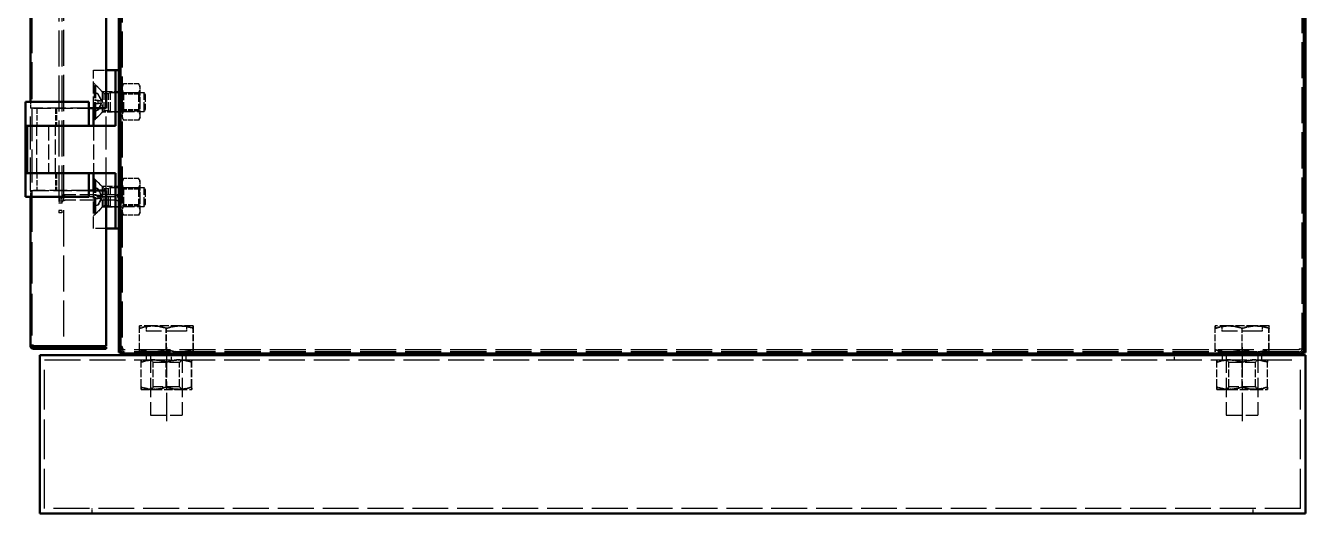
# Model space of a CAD drawing. Header units: millimetres. Extents: x 0 to 19094, y -1 to 2103.
# Drawn here: x 1365.1 to 1769.6, y 1214.2 to 1368.4 of the extents above; entities that cross this region are included whole.
import ezdxf

# ---------------------------------------------------------------- set-up
doc = ezdxf.new("R2010")
doc.units = ezdxf.units.MM
doc.header["$LTSCALE"] = 2.5
doc.linetypes.add('CHAIN', pattern=[0.7087, 0.4724, -0.0591, 0.1181, -0.0591])
doc.linetypes.add('DASHED', pattern=[0.2067, 0.1654, -0.0413])
for name, color, linetype, lineweight in [('Centerline (ANSI)', 7, 'Continuous', 25), ('Co ban', 7, 'Continuous', 50), ('Hatch (ANSI)', 7, 'Continuous', 18)]:
    doc.layers.add(name, color=color, linetype=linetype, lineweight=lineweight)
doc.layers.add('Manh', color=7, linetype='DASHED', lineweight=25, true_color=0x008000)

msp = doc.modelspace()

# ---------------------------------------------------------------- hatches: boundary and pattern name
at = {"layer": 'Hatch (ANSI)'}
h = msp.add_hatch(dxfattribs=at)
h.set_pattern_fill('ANSI31', color=256, scale=12.7, style=0)
h.set_pattern_definition([(45, (0, 0), (-1.122532, 1.122532), [])])
h.paths.add_polyline_path([(1395.142, 1283.455), (1394.642, 1283.455), (1394.642, 1265.096), (1395.142, 1265.096)])
h.paths.add_polyline_path([(1394.642, 1875.742), (1395.142, 1875.742), (1395.142, 1937.389), (1394.642, 1937.389)])
h.paths.add_polyline_path([(1394.642, 1775.742), (1395.142, 1775.742), (1395.142, 1850.742), (1394.642, 1850.742)])
h.paths.add_polyline_path([(1395.142, 1750.742), (1394.642, 1750.742), (1394.642, 1675.742), (1395.142, 1675.742)])
h.paths.add_polyline_path([(1394.642, 1575.742), (1395.142, 1575.742), (1395.142, 1650.742), (1394.642, 1650.742)])
h.paths.add_polyline_path([(1395.142, 1550.742), (1394.642, 1550.742), (1394.642, 1342.951), (1395.142, 1342.951)])
h.paths.add_polyline_path([(1395.495, 1264.242), (1768.788, 1264.242), (1768.788, 1264.742), (1395.495, 1264.742)])
h.paths.add_polyline_path([(1768.788, 1938.242), (1395.495, 1938.242), (1395.495, 1937.742), (1768.788, 1937.742)])
h.paths.add_polyline_path([(1769.642, 1265.096), (1769.642, 1937.389), (1769.142, 1937.389), (1769.142, 1265.096)])

# ---------------------------------------------------------------- linework, layer by layer
at = {"layer": 'Centerline (ANSI)', "linetype": 'CHAIN', "ltscale": 8.113447}
for p, q in [((1409.642, 1266.717), (1409.642, 1243.367)), ((1749.642, 1266.717), (1749.642, 1243.367))]:
    msp.add_line(p, q, dxfattribs=at)
at = {"layer": 'Co ban'}
for p, q in [((1769.142, 1937.389), (1769.142, 1265.096)), ((1769.642, 1265.096), (1769.642, 1937.389)), ((1366.642, 1344.242), (1366.642, 1587.242)), ((1390.642, 1589.242), (1390.642, 1342.242)), ((1394.642, 1550.742), (1394.642, 1342.951)), ((1395.142, 1342.951), (1395.142, 1550.742)), ((1390.642, 1354.242), (1393.554, 1354.242)), ((1393.554, 1354.242), (1394.642, 1354.242)), ((1393.554, 1354.242), (1393.554, 1336.742)), ((1365.142, 1344.242), (1365.142, 1336.742)), ((1365.142, 1344.242), (1385.142, 1344.242)), ((1385.142, 1344.242), (1385.142, 1336.742)), ((1394.642, 1342.951), (1395.142, 1342.951)), ((1394.642, 1283.455), (1394.642, 1342.951)), ((1395.142, 1342.951), (1395.142, 1283.455)), ((1385.142, 1342.242), (1390.642, 1342.242)), ((1386.642, 1336.742), (1386.642, 1342.242)), ((1365.142, 1336.742), (1385.142, 1336.742)), ((1365.142, 1321.742), (1365.142, 1336.742)), ((1365.642, 1336.742), (1365.642, 1321.742)), ((1388.642, 1336.742), (1385.142, 1336.742)), ((1388.642, 1336.742), (1393.554, 1336.742)), ((1385.142, 1321.742), (1365.142, 1321.742)), ((1365.142, 1321.742), (1365.142, 1314.242)), ((1385.142, 1321.742), (1385.142, 1314.242)), ((1385.142, 1321.742), (1388.642, 1321.742)), ((1386.642, 1316.242), (1386.642, 1321.742)), ((1393.554, 1321.742), (1388.642, 1321.742)), ((1393.554, 1321.742), (1393.554, 1304.242)), ((1390.642, 1316.242), (1385.142, 1316.242)), ((1390.642, 1316.242), (1390.642, 1267.096)), ((1385.142, 1314.242), (1365.142, 1314.242)), ((1366.642, 1267.242), (1366.642, 1314.242)), ((1393.554, 1304.242), (1390.642, 1304.242)), ((1394.642, 1304.242), (1393.554, 1304.242)), ((1395.142, 1283.455), (1394.642, 1283.455)), ((1394.642, 1283.455), (1394.642, 1265.096)), ((1395.142, 1265.096), (1395.142, 1283.455)), ((1366.642, 1267.242), (1367.642, 1267.242)), ((1367.642, 1267.096), (1367.642, 1267.242)), ((1390.642, 1267.096), (1367.642, 1267.096)), ((1367.642, 1266.742), (1390.642, 1266.742)), ((1367.642, 1266.742), (1367.642, 1266.242)), ((1367.642, 1266.242), (1390.642, 1266.242)), ((1390.642, 1266.742), (1390.642, 1266.242)), ((1369.642, 1264.242), (1395.495, 1264.242)), ((1369.642, 1214.242), (1369.642, 1264.242)), ((1394.642, 1265.096), (1395.142, 1265.096)), ((1395.642, 1265.242), (1395.142, 1265.242)), ((1768.788, 1264.742), (1395.495, 1264.742)), ((1395.495, 1264.742), (1395.495, 1264.242)), ((1395.495, 1264.242), (1768.788, 1264.242)), ((1395.642, 1265.242), (1395.642, 1264.742)), ((1768.642, 1265.242), (1768.642, 1264.742)), ((1768.642, 1265.242), (1769.142, 1265.242)), ((1768.788, 1264.242), (1768.788, 1264.742)), ((1768.788, 1264.242), (1769.642, 1264.242)), ((1769.142, 1265.096), (1769.642, 1265.096)), ((1769.642, 1214.242), (1769.642, 1264.242)), ((1369.642, 1214.242), (1769.642, 1214.242))]:
    msp.add_line(p, q, dxfattribs=at)
for centre, radius, start, end in [((1367.642, 1267.242), 1, 180, 270), ((1367.642, 1267.242), 0.5, 180, 270), ((1767.642, 1266.242), 2, 304.9753, 325.0247)]:
    msp.add_arc(centre, radius, start, end, dxfattribs=at)
msp.add_open_spline([(1395.009, 1265.1), (1395.142, 1264.909), (1395.307, 1264.74), (1395.497, 1264.605)], degree=3, dxfattribs=at)
at = {"layer": 'Manh', "ltscale": 27.586491}
for p, q in [((1377.142, 1937.242), (1377.142, 1267.242)), ((1768.642, 1266.242), (1768.642, 1936.242))]:
    msp.add_line(p, q, dxfattribs=at)
at = {"layer": 'Manh', "ltscale": 27.528263}
msp.add_line((1395.642, 1935.535), (1395.642, 1266.949), dxfattribs=at)
at = {"layer": 'Manh', "ltscale": 27.497648}
for p, q in [((1375.642, 1892.535), (1375.642, 1309.949)), ((1376.642, 1892.535), (1376.642, 1309.949))]:
    msp.add_line(p, q, dxfattribs=at)
at = {"layer": 'Manh', "ltscale": 28.116907}
msp.add_line((1367.142, 1589.242), (1367.142, 1342.242), dxfattribs=at)
at = {"layer": 'Manh', "ltscale": 8.259859}
for p, q in [((1386.642, 1354.242), (1390.642, 1354.242)), ((1390.642, 1304.242), (1386.642, 1304.242))]:
    msp.add_line(p, q, dxfattribs=at)
at = {"layer": 'Manh', "ltscale": 9.142444}
for p, q in [((1386.642, 1342.242), (1386.642, 1354.242)), ((1386.642, 1304.242), (1386.642, 1316.242))]:
    msp.add_line(p, q, dxfattribs=at)
at = {"layer": 'Manh', "ltscale": 2.962913}
for p, q in [((1389.392, 1347.492), (1386.642, 1350.242)), ((1389.392, 1340.992), (1386.642, 1338.242)), ((1389.392, 1317.492), (1386.642, 1320.242)), ((1389.392, 1310.992), (1386.642, 1308.242))]:
    msp.add_line(p, q, dxfattribs=at)
at = {"layer": 'Manh', "ltscale": 12.56584}
for p, q in [((1386.948, 1338.992), (1386.948, 1349.492)), ((1387.392, 1338.992), (1387.392, 1349.492)), ((1386.948, 1308.992), (1386.948, 1319.492)), ((1387.392, 1308.992), (1387.392, 1319.492))]:
    msp.add_line(p, q, dxfattribs=at)
at = {"layer": 'Manh', "ltscale": 0.337622}
for p, q in [((1386.948, 1349.492), (1387.392, 1349.492)), ((1386.948, 1338.992), (1387.392, 1338.992)), ((1386.948, 1319.492), (1387.392, 1319.492)), ((1386.948, 1308.992), (1387.392, 1308.992))]:
    msp.add_line(p, q, dxfattribs=at)
at = {"layer": 'Manh', "ltscale": 0.841808}
for p, q in [((1388.089, 1346.724), (1387.1, 1347.217)), ((1388.089, 1341.761), (1387.1, 1341.268)), ((1388.089, 1316.724), (1387.1, 1317.217)), ((1388.089, 1311.761), (1387.1, 1311.268))]:
    msp.add_line(p, q, dxfattribs=at)
at = {"layer": 'Manh', "ltscale": 2.754667}
for p, q in [((1389.948, 1346.936), (1387.392, 1349.492)), ((1389.948, 1341.549), (1387.392, 1338.992)), ((1389.948, 1316.936), (1387.392, 1319.492)), ((1389.948, 1311.549), (1387.392, 1308.992))]:
    msp.add_line(p, q, dxfattribs=at)
at = {"layer": 'Manh', "ltscale": 7.778815}
for p, q in [((1389.392, 1347.492), (1389.392, 1340.992)), ((1389.392, 1317.492), (1389.392, 1310.992))]:
    msp.add_line(p, q, dxfattribs=at)
at = {"layer": 'Manh', "ltscale": 3.999763}
for p, q in [((1394.642, 1347.492), (1389.392, 1347.492)), ((1394.642, 1340.992), (1389.392, 1340.992)), ((1394.642, 1317.492), (1389.392, 1317.492)), ((1394.642, 1310.992), (1389.392, 1310.992))]:
    msp.add_line(p, q, dxfattribs=at)
at = {"layer": 'Manh', "ltscale": 0.52244}
for p, q in [((1391.335, 1346.936), (1391.948, 1347.242)), ((1402.948, 1346.629), (1402.642, 1347.242)), ((1391.335, 1341.549), (1391.948, 1341.242)), ((1402.948, 1341.856), (1402.642, 1341.242)), ((1391.335, 1316.936), (1391.948, 1317.242)), ((1402.948, 1316.629), (1402.642, 1317.242)), ((1391.335, 1311.549), (1391.948, 1311.242)), ((1402.948, 1311.856), (1402.642, 1311.242))]:
    msp.add_line(p, q, dxfattribs=at)
at = {"layer": 'Manh', "ltscale": 7.180437}
for p, q in [((1391.948, 1341.242), (1391.948, 1347.242)), ((1402.642, 1341.242), (1402.642, 1347.242)), ((1391.948, 1311.242), (1391.948, 1317.242)), ((1402.642, 1311.242), (1402.642, 1317.242))]:
    msp.add_line(p, q, dxfattribs=at)
at = {"layer": 'Manh', "ltscale": 8.146878}
for p, q in [((1391.948, 1347.242), (1402.642, 1347.242)), ((1391.948, 1341.242), (1402.642, 1341.242)), ((1391.948, 1317.242), (1402.642, 1317.242)), ((1391.948, 1311.242), (1402.642, 1311.242))]:
    msp.add_line(p, q, dxfattribs=at)
at = {"layer": 'Manh', "ltscale": 0.761779}
for p, q in [((1395.642, 1347.492), (1394.642, 1347.492)), ((1395.642, 1340.992), (1394.642, 1340.992)), ((1395.642, 1317.492), (1394.642, 1317.492)), ((1376.642, 1312.949), (1375.642, 1312.949)), ((1376.642, 1312.242), (1375.642, 1312.242)), ((1394.642, 1312.949), (1395.642, 1312.949)), ((1395.642, 1312.242), (1394.642, 1312.242)), ((1395.642, 1310.992), (1394.642, 1310.992)), ((1375.642, 1309.949), (1375.642, 1309.242)), ((1376.642, 1309.949), (1375.642, 1309.949)), ((1376.642, 1309.242), (1375.642, 1309.242)), ((1376.642, 1309.949), (1376.642, 1309.242)), ((1768.642, 1302.184), (1769.642, 1302.184)), ((1395.642, 1266.949), (1394.642, 1266.949)), ((1395.642, 1266.242), (1394.642, 1266.242)), ((1395.642, 1266.242), (1395.642, 1266.949)), ((1768.642, 1268.184), (1769.642, 1268.184)), ((1403.392, 1265.242), (1403.392, 1264.242)), ((1415.892, 1265.242), (1415.892, 1264.242)), ((1743.392, 1265.242), (1743.392, 1264.242)), ((1755.892, 1265.242), (1755.892, 1264.242)), ((1767.642, 1265.242), (1767.642, 1264.242))]:
    msp.add_line(p, q, dxfattribs=at)
at = {"layer": 'Manh', "ltscale": 0.680383}
for p, q in [((1395.642, 1349.242), (1396.088, 1350.016)), ((1401.342, 1349.242), (1400.895, 1350.016)), ((1395.642, 1339.242), (1396.088, 1338.469)), ((1401.342, 1339.242), (1400.895, 1338.469)), ((1395.642, 1319.242), (1396.088, 1320.016)), ((1401.342, 1319.242), (1400.895, 1320.016)), ((1395.642, 1309.242), (1396.088, 1308.469)), ((1401.342, 1309.242), (1400.895, 1308.469))]:
    msp.add_line(p, q, dxfattribs=at)
at = {"layer": 'Manh', "ltscale": 0.53863}
for p, q in [((1396.142, 1346.701), (1395.642, 1347.201)), ((1400.842, 1346.701), (1401.342, 1347.201)), ((1396.142, 1341.784), (1395.642, 1341.284)), ((1400.842, 1341.784), (1401.342, 1341.284)), ((1396.142, 1316.701), (1395.642, 1317.201)), ((1400.842, 1316.701), (1401.342, 1317.201)), ((1396.142, 1311.784), (1395.642, 1311.284)), ((1400.842, 1311.784), (1401.342, 1311.284))]:
    msp.add_line(p, q, dxfattribs=at)
at = {"layer": 'Manh', "ltscale": 3.662126}
for p, q in [((1400.895, 1350.016), (1396.088, 1350.016)), ((1400.895, 1347.129), (1396.088, 1347.129)), ((1400.895, 1341.356), (1396.088, 1341.356)), ((1400.895, 1338.469), (1396.088, 1338.469)), ((1400.895, 1320.016), (1396.088, 1320.016)), ((1400.895, 1317.129), (1396.088, 1317.129)), ((1400.895, 1311.356), (1396.088, 1311.356)), ((1400.895, 1308.469), (1396.088, 1308.469))]:
    msp.add_line(p, q, dxfattribs=at)
at = {"layer": 'Manh', "ltscale": 1.994494}
for p, q in [((1401.342, 1348.572), (1401.342, 1349.242)), ((1401.342, 1339.242), (1401.342, 1339.912)), ((1401.342, 1318.572), (1401.342, 1319.242)), ((1401.342, 1309.242), (1401.342, 1309.912))]:
    msp.add_line(p, q, dxfattribs=at)
at = {"layer": 'Manh', "ltscale": 3.989087}
for p, q in [((1401.342, 1344.242), (1401.342, 1348.572)), ((1401.342, 1339.912), (1401.342, 1344.242)), ((1401.342, 1314.242), (1401.342, 1318.572)), ((1401.342, 1309.912), (1401.342, 1314.242))]:
    msp.add_line(p, q, dxfattribs=at)
at = {"layer": 'Manh', "ltscale": 1.523657}
for p, q in [((1366.642, 1344.242), (1366.642, 1342.242)), ((1366.642, 1316.242), (1366.642, 1314.242))]:
    msp.add_line(p, q, dxfattribs=at)
at = {"layer": 'Manh', "ltscale": 1.487143}
for p, q in [((1386.948, 1344.787), (1388.893, 1344.617)), ((1386.948, 1343.698), (1388.893, 1343.868)), ((1386.948, 1314.787), (1388.893, 1314.617)), ((1386.948, 1313.698), (1388.893, 1313.868))]:
    msp.add_line(p, q, dxfattribs=at)
at = {"layer": 'Manh', "ltscale": 0.420491}
for p, q in [((1388.089, 1346.662), (1388.089, 1346.724)), ((1388.089, 1341.761), (1388.089, 1341.822)), ((1388.089, 1316.662), (1388.089, 1316.724)), ((1388.089, 1311.761), (1388.089, 1311.822))]:
    msp.add_line(p, q, dxfattribs=at)
at = {"layer": 'Manh', "ltscale": 2.140947}
for p, q in [((1389.408, 1344.242), (1388.089, 1346.724)), ((1389.408, 1344.242), (1388.089, 1341.761)), ((1389.408, 1314.242), (1388.089, 1316.724)), ((1389.408, 1314.242), (1388.089, 1311.761))]:
    msp.add_line(p, q, dxfattribs=at)
at = {"layer": 'Manh', "ltscale": 0.841082}
for p, q in [((1388.089, 1343.695), (1388.089, 1344.79)), ((1388.089, 1313.695), (1388.089, 1314.79))]:
    msp.add_line(p, q, dxfattribs=at)
at = {"layer": 'Manh', "ltscale": 6.446287}
for p, q in [((1389.948, 1341.549), (1389.948, 1346.936)), ((1391.335, 1341.549), (1391.335, 1346.936)), ((1389.948, 1311.549), (1389.948, 1316.936)), ((1391.335, 1311.549), (1391.335, 1316.936))]:
    msp.add_line(p, q, dxfattribs=at)
at = {"layer": 'Manh', "ltscale": 1.056283}
for p, q in [((1389.948, 1346.936), (1391.335, 1346.936)), ((1389.948, 1341.549), (1391.335, 1341.549)), ((1389.948, 1316.936), (1391.335, 1316.936)), ((1389.948, 1311.549), (1391.335, 1311.549))]:
    msp.add_line(p, q, dxfattribs=at)
at = {"layer": 'Manh', "ltscale": 5.88435}
for p, q in [((1396.142, 1341.784), (1396.142, 1346.701)), ((1400.842, 1346.701), (1400.842, 1341.784)), ((1396.142, 1311.784), (1396.142, 1316.701)), ((1400.842, 1316.701), (1400.842, 1311.784))]:
    msp.add_line(p, q, dxfattribs=at)
at = {"layer": 'Manh', "ltscale": 3.58073}
for p, q in [((1400.842, 1346.701), (1396.142, 1346.701)), ((1400.842, 1341.784), (1396.142, 1341.784)), ((1400.842, 1316.701), (1396.142, 1316.701)), ((1400.842, 1311.784), (1396.142, 1311.784))]:
    msp.add_line(p, q, dxfattribs=at)
at = {"layer": 'Manh', "ltscale": 5.712137}
for p, q in [((1402.948, 1346.629), (1402.948, 1341.856)), ((1402.948, 1316.629), (1402.948, 1311.856))]:
    msp.add_line(p, q, dxfattribs=at)
at = {"layer": 'Manh', "ltscale": 25.157232}
for p, q in [((1366.642, 1316.242), (1366.642, 1342.242)), ((1367.142, 1342.242), (1367.142, 1316.242)), ((1390.642, 1316.242), (1390.642, 1342.242))]:
    msp.add_line(p, q, dxfattribs=at)
at = {"layer": 'Manh', "ltscale": 14.094655}
for p, q in [((1385.142, 1342.242), (1366.642, 1342.242)), ((1366.642, 1316.242), (1385.142, 1316.242))]:
    msp.add_line(p, q, dxfattribs=at)
at = {"layer": 'Manh', "ltscale": 13.332776}
for p, q in [((1367.642, 1342.242), (1385.142, 1342.242)), ((1385.142, 1316.242), (1367.642, 1316.242))]:
    msp.add_line(p, q, dxfattribs=at)
at = {"layer": 'Manh', "ltscale": 4.190233}
for p, q in [((1368.642, 1342.242), (1368.642, 1336.742)), ((1374.642, 1342.242), (1374.642, 1336.742)), ((1374.867, 1342.242), (1374.867, 1336.742)), ((1368.642, 1321.742), (1368.642, 1316.242)), ((1374.642, 1321.742), (1374.642, 1316.242)), ((1374.867, 1321.742), (1374.867, 1316.242))]:
    msp.add_line(p, q, dxfattribs=at)
at = {"layer": 'Manh', "ltscale": 11.42808}
for p, q in [((1368.642, 1321.742), (1368.642, 1336.742)), ((1372.392, 1336.742), (1372.392, 1321.742)), ((1374.642, 1321.742), (1374.642, 1336.742)), ((1386.642, 1336.742), (1386.642, 1321.742))]:
    msp.add_line(p, q, dxfattribs=at)
at = {"layer": 'Manh', "ltscale": 31.607805}
msp.add_line((1367.142, 1316.242), (1367.142, 1267.242), dxfattribs=at)
at = {"layer": 'Manh', "ltscale": 12.189959}
for p, q in [((1393.642, 1314.949), (1377.642, 1314.949)), ((1393.642, 1313.242), (1377.642, 1313.242))]:
    msp.add_line(p, q, dxfattribs=at)
at = {"layer": 'Manh', "ltscale": 6.475868}
msp.add_line((1393.642, 1314.242), (1385.142, 1314.242), dxfattribs=at)
at = {"layer": 'Manh', "ltscale": 5.113341}
for p, q in [((1401.124, 1266.002), (1401.124, 1272.713)), ((1401.159, 1266.002), (1401.159, 1272.713)), ((1409.607, 1266.002), (1409.607, 1272.713)), ((1409.676, 1266.002), (1409.676, 1272.713)), ((1418.124, 1266.002), (1418.124, 1272.713)), ((1418.159, 1266.002), (1418.159, 1272.713)), ((1741.124, 1266.002), (1741.124, 1272.713)), ((1741.159, 1266.002), (1741.159, 1272.713)), ((1749.607, 1266.002), (1749.607, 1272.713)), ((1749.676, 1266.002), (1749.676, 1272.713)), ((1758.124, 1266.002), (1758.124, 1272.713)), ((1758.159, 1266.002), (1758.159, 1272.713))]:
    msp.add_line(p, q, dxfattribs=at)
at = {"layer": 'Manh'}
for p, q in [((1401.142, 1273.472), (1401.141, 1273.472)), ((1418.142, 1273.472), (1418.142, 1273.472)), ((1741.142, 1273.472), (1741.141, 1273.472)), ((1758.142, 1273.472), (1758.142, 1273.472)), ((1401.142, 1265.242), (1401.141, 1265.242)), ((1401.642, 1262.742), (1401.641, 1262.742)), ((1417.642, 1262.742), (1417.642, 1262.742)), ((1418.142, 1265.242), (1418.142, 1265.242)), ((1741.142, 1265.242), (1741.141, 1265.242)), ((1741.642, 1262.742), (1741.641, 1262.742)), ((1757.642, 1262.742), (1757.642, 1262.742)), ((1758.142, 1265.242), (1758.142, 1265.242)), ((1401.642, 1253.442), (1401.641, 1253.442)), ((1417.642, 1253.442), (1417.642, 1253.442)), ((1741.642, 1253.442), (1741.641, 1253.442)), ((1757.642, 1253.442), (1757.642, 1253.442))]:
    msp.add_line(p, q, dxfattribs=at)
at = {"layer": 'Manh', "ltscale": 6.758705}
for p, q in [((1405.366, 1273.472), (1401.142, 1273.472)), ((1745.366, 1273.472), (1741.142, 1273.472))]:
    msp.add_line(p, q, dxfattribs=at)
at = {"layer": 'Manh', "ltscale": 1.253952}
for p, q in [((1403.267, 1273.472), (1403.267, 1271.826)), ((1416.017, 1273.472), (1416.017, 1271.826)), ((1743.267, 1273.472), (1743.267, 1271.826)), ((1756.017, 1273.472), (1756.017, 1271.826))]:
    msp.add_line(p, q, dxfattribs=at)
at = {"layer": 'Manh', "ltscale": 15.258541}
for p, q in [((1416.017, 1271.826), (1403.267, 1271.826)), ((1756.017, 1271.826), (1743.267, 1271.826))]:
    msp.add_line(p, q, dxfattribs=at)
at = {"layer": 'Manh', "ltscale": 6.781518}
for p, q in [((1413.866, 1273.472), (1405.366, 1273.472)), ((1418.141, 1273.472), (1413.866, 1273.472)), ((1753.866, 1273.472), (1745.366, 1273.472)), ((1758.141, 1273.472), (1753.866, 1273.472))]:
    msp.add_line(p, q, dxfattribs=at)
at = {"layer": 'Manh', "ltscale": 0.022713}
for p, q in [((1418.142, 1273.472), (1418.141, 1273.472)), ((1758.142, 1273.472), (1758.141, 1273.472))]:
    msp.add_line(p, q, dxfattribs=at)
at = {"layer": 'Manh', "ltscale": 7.237747}
msp.add_line((1367.642, 1267.242), (1377.142, 1267.242), dxfattribs=at)
at = {"layer": 'Manh', "ltscale": 0.223049}
msp.add_line((1767.642, 1266.242), (1767.642, 1265.949), dxfattribs=at)
at = {"layer": 'Manh', "ltscale": 2.393412}
msp.add_line((1767.642, 1266.242), (1769.642, 1266.242), dxfattribs=at)
at = {"layer": 'Manh', "ltscale": 30.31769}
for p, q in [((1371.142, 1215.742), (1371.142, 1262.742)), ((1768.142, 1215.742), (1768.142, 1262.742))]:
    msp.add_line(p, q, dxfattribs=at)
at = {"layer": 'Manh', "ltscale": 27.437971}
for p, q in [((1371.142, 1262.742), (1768.142, 1262.742)), ((1768.142, 1215.742), (1371.142, 1215.742))]:
    msp.add_line(p, q, dxfattribs=at)
at = {"layer": 'Manh', "ltscale": 0.380839}
for p, q in [((1395.142, 1265.242), (1394.642, 1265.242)), ((1395.642, 1264.742), (1395.642, 1264.242)), ((1768.642, 1264.742), (1768.642, 1264.242)), ((1769.142, 1265.242), (1769.642, 1265.242))]:
    msp.add_line(p, q, dxfattribs=at)
at = {"layer": 'Manh', "ltscale": 27.613413}
for p, q in [((1767.642, 1265.949), (1396.642, 1265.949)), ((1767.642, 1265.242), (1396.642, 1265.242))]:
    msp.add_line(p, q, dxfattribs=at)
at = {"layer": 'Manh', "ltscale": 1.142718}
for p, q in [((1403.392, 1262.742), (1403.392, 1264.242)), ((1411.142, 1264.242), (1411.142, 1262.742)), ((1415.892, 1262.742), (1415.892, 1264.242)), ((1728.142, 1264.242), (1728.142, 1262.742)), ((1743.392, 1262.742), (1743.392, 1264.242)), ((1755.892, 1262.742), (1755.892, 1264.242)), ((1386.142, 1214.242), (1386.142, 1215.742)), ((1753.142, 1214.242), (1753.142, 1215.742))]:
    msp.add_line(p, q, dxfattribs=at)
at = {"layer": 'Manh', "ltscale": 14.932721}
for p, q in [((1404.642, 1264.842), (1404.642, 1245.242)), ((1414.642, 1264.842), (1414.642, 1245.242)), ((1744.642, 1264.842), (1744.642, 1245.242)), ((1754.642, 1264.842), (1754.642, 1245.242))]:
    msp.add_line(p, q, dxfattribs=at)
at = {"layer": 'Manh', "ltscale": 0.807994}
for p, q in [((1405.454, 1261.992), (1404.704, 1262.742)), ((1413.83, 1261.992), (1414.58, 1262.742)), ((1745.454, 1261.992), (1744.704, 1262.742)), ((1753.83, 1261.992), (1754.58, 1262.742)), ((1405.454, 1254.192), (1404.704, 1253.442)), ((1413.83, 1254.192), (1414.58, 1253.442)), ((1745.454, 1254.192), (1744.704, 1253.442)), ((1753.83, 1254.192), (1754.58, 1253.442))]:
    msp.add_line(p, q, dxfattribs=at)
at = {"layer": 'Manh', "ltscale": 5.996599}
for p, q in [((1401.625, 1254.157), (1401.625, 1262.028)), ((1401.658, 1254.157), (1401.658, 1262.028)), ((1409.609, 1254.157), (1409.609, 1262.028)), ((1409.674, 1254.157), (1409.674, 1262.028)), ((1417.625, 1254.157), (1417.625, 1262.028)), ((1417.658, 1254.157), (1417.658, 1262.028)), ((1741.625, 1254.157), (1741.625, 1262.028)), ((1741.658, 1254.157), (1741.658, 1262.028)), ((1749.609, 1254.157), (1749.609, 1262.028)), ((1749.674, 1254.157), (1749.674, 1262.028)), ((1757.625, 1254.157), (1757.625, 1262.028)), ((1757.658, 1254.157), (1757.658, 1262.028))]:
    msp.add_line(p, q, dxfattribs=at)
at = {"layer": 'Manh', "ltscale": 10.02393}
for p, q in [((1405.454, 1261.992), (1413.83, 1261.992)), ((1745.454, 1261.992), (1753.83, 1261.992)), ((1413.83, 1254.192), (1405.454, 1254.192)), ((1753.83, 1254.192), (1745.454, 1254.192))]:
    msp.add_line(p, q, dxfattribs=at)
at = {"layer": 'Manh', "ltscale": 5.942554}
for p, q in [((1405.454, 1254.192), (1405.454, 1261.992)), ((1413.83, 1254.192), (1413.83, 1261.992)), ((1745.454, 1254.192), (1745.454, 1261.992)), ((1753.83, 1254.192), (1753.83, 1261.992))]:
    msp.add_line(p, q, dxfattribs=at)
at = {"layer": 'Manh', "ltscale": 6.361128}
for p, q in [((1401.642, 1253.442), (1405.617, 1253.442)), ((1741.642, 1253.442), (1745.617, 1253.442))]:
    msp.add_line(p, q, dxfattribs=at)
at = {"layer": 'Manh', "ltscale": 6.382599}
for p, q in [((1405.617, 1253.442), (1413.617, 1253.442)), ((1413.617, 1253.442), (1417.641, 1253.442)), ((1745.617, 1253.442), (1753.617, 1253.442)), ((1753.617, 1253.442), (1757.641, 1253.442))]:
    msp.add_line(p, q, dxfattribs=at)
at = {"layer": 'Manh', "ltscale": 0.021371}
for p, q in [((1417.641, 1253.442), (1417.642, 1253.442)), ((1757.641, 1253.442), (1757.642, 1253.442))]:
    msp.add_line(p, q, dxfattribs=at)
at = {"layer": 'Manh', "ltscale": 11.967462}
for p, q in [((1404.642, 1245.242), (1414.642, 1245.242)), ((1744.642, 1245.242), (1754.642, 1245.242))]:
    msp.add_line(p, q, dxfattribs=at)
at = {"layer": 'Manh', "ltscale": 0.23126}
for centre, start, end in [((1387.222, 1347.462), 180, 243.5), ((1387.222, 1341.023), 116.5, 180), ((1387.222, 1317.462), 180, 243.5), ((1387.222, 1311.023), 116.5, 180)]:
    msp.add_arc(centre, 0.274, start, end, dxfattribs=at)
at = {"layer": 'Manh', "ltscale": 2.910427}
for centre, start, end in [((1377.642, 1312.949), 90, 180), ((1393.642, 1312.949), 0, 90), ((1377.642, 1312.242), 90, 180), ((1393.642, 1312.242), 0, 90)]:
    msp.add_arc(centre, 2, start, end, dxfattribs=at)
at = {"layer": 'Manh', "ltscale": 1.455164}
for centre in [(1396.642, 1266.949), (1396.642, 1266.242)]:
    msp.add_arc(centre, 1, 180, 270, dxfattribs=at)
at = {"layer": 'Manh', "ltscale": 1.196656}
msp.add_arc((1767.642, 1266.242), 1, 270, 0, dxfattribs=at)
at = {"layer": 'Manh', "ltscale": 0.930054}
for start, end in [(325.0247, 0), (270, 304.9753)]:
    msp.add_arc((1767.642, 1266.242), 2, start, end, dxfattribs=at)
at = {"layer": 'Manh', "ltscale": 0.478602}
for centre, start, end in [((1404.242, 1264.842), 0, 90), ((1415.042, 1264.842), 90, 180), ((1744.242, 1264.842), 0, 90), ((1755.042, 1264.842), 90, 180)]:
    msp.add_arc(centre, 0.4, start, end, dxfattribs=at)
at = {"layer": 'Manh', "ltscale": 0.232169}
for points, knots in [([(1386.948, 1347.386), (1386.948, 1347.351), (1386.956, 1347.311), (1386.982, 1347.249), (1387.005, 1347.215), (1387.048, 1347.172), (1387.074, 1347.154), (1387.1, 1347.141)], [0.04102574, 0.04102574, 0.04102574, 0.04102574, 0.051307907, 0.051307907, 0.061482243, 0.061482243, 0.069730772, 0.069730772, 0.069730772, 0.069730772]), ([(1387.1, 1344.909), (1387.074, 1344.912), (1387.048, 1344.916), (1387.005, 1344.922), (1386.982, 1344.927), (1386.956, 1344.933), (1386.948, 1344.937), (1386.948, 1344.939)], [0.093737763, 0.093737763, 0.093737763, 0.093737763, 0.101986292, 0.101986292, 0.112160628, 0.112160628, 0.122442796, 0.122442796, 0.122442796, 0.122442796]), ([(1386.948, 1343.546), (1386.948, 1343.548), (1386.956, 1343.551), (1386.982, 1343.558), (1387.005, 1343.562), (1387.048, 1343.569), (1387.074, 1343.573), (1387.1, 1343.576)], [0.04102574, 0.04102574, 0.04102574, 0.04102574, 0.051307907, 0.051307907, 0.061482243, 0.061482243, 0.069730772, 0.069730772, 0.069730772, 0.069730772]), ([(1387.1, 1341.344), (1387.074, 1341.331), (1387.048, 1341.313), (1387.005, 1341.27), (1386.982, 1341.236), (1386.956, 1341.173), (1386.948, 1341.133), (1386.948, 1341.099)], [0.093737763, 0.093737763, 0.093737763, 0.093737763, 0.101986292, 0.101986292, 0.112160628, 0.112160628, 0.122442796, 0.122442796, 0.122442796, 0.122442796]), ([(1386.948, 1317.386), (1386.948, 1317.351), (1386.956, 1317.311), (1386.982, 1317.249), (1387.005, 1317.215), (1387.048, 1317.172), (1387.074, 1317.154), (1387.1, 1317.141)], [0.04102574, 0.04102574, 0.04102574, 0.04102574, 0.051307907, 0.051307907, 0.061482243, 0.061482243, 0.069730772, 0.069730772, 0.069730772, 0.069730772]), ([(1387.1, 1314.909), (1387.074, 1314.912), (1387.048, 1314.916), (1387.005, 1314.922), (1386.982, 1314.927), (1386.956, 1314.933), (1386.948, 1314.937), (1386.948, 1314.939)], [0.093737763, 0.093737763, 0.093737763, 0.093737763, 0.101986292, 0.101986292, 0.112160628, 0.112160628, 0.122442796, 0.122442796, 0.122442796, 0.122442796]), ([(1386.948, 1313.546), (1386.948, 1313.548), (1386.956, 1313.551), (1386.982, 1313.558), (1387.005, 1313.562), (1387.048, 1313.569), (1387.074, 1313.573), (1387.1, 1313.576)], [0.04102574, 0.04102574, 0.04102574, 0.04102574, 0.051307907, 0.051307907, 0.061482243, 0.061482243, 0.069730772, 0.069730772, 0.069730772, 0.069730772]), ([(1387.1, 1311.344), (1387.074, 1311.331), (1387.048, 1311.313), (1387.005, 1311.27), (1386.982, 1311.236), (1386.956, 1311.173), (1386.948, 1311.133), (1386.948, 1311.099)], [0.093737763, 0.093737763, 0.093737763, 0.093737763, 0.101986292, 0.101986292, 0.112160628, 0.112160628, 0.122442796, 0.122442796, 0.122442796, 0.122442796])]:
    msp.add_open_spline(points, degree=3, knots=knots, dxfattribs=at)
at = {"layer": 'Manh', "ltscale": 0.841843}
for points, weights in [([(1388.089, 1346.662), (1387.639, 1346.88), (1387.1, 1347.141)], [1, 1.00464950016, 1.00113080679]), ([(1387.1, 1344.909), (1387.639, 1344.844), (1388.089, 1344.79)], [1.00113080241, 1.00464948173, 1]), ([(1388.089, 1343.695), (1387.639, 1343.641), (1387.1, 1343.576)], [1, 1.00464950794, 1.00113080863]), ([(1387.1, 1341.344), (1387.639, 1341.604), (1388.089, 1341.822)], [1.00113080683, 1.00464950033, 1]), ([(1388.089, 1316.662), (1387.639, 1316.88), (1387.1, 1317.141)], [1, 1.00464950016, 1.00113080679]), ([(1387.1, 1314.909), (1387.639, 1314.844), (1388.089, 1314.79)], [1.00113080241, 1.00464948173, 1]), ([(1388.089, 1313.695), (1387.639, 1313.641), (1387.1, 1313.576)], [1, 1.00464950794, 1.00113080863]), ([(1387.1, 1311.344), (1387.639, 1311.604), (1388.089, 1311.822)], [1.00113080683, 1.00464950033, 1])]:
    msp.add_rational_spline(points, weights, degree=2, dxfattribs=at)
at = {"layer": 'Manh', "ltscale": 2.232965}
for points in [[(1396.088, 1350.016), (1395.642, 1349.242), (1395.642, 1348.572)], [(1395.642, 1348.572), (1395.642, 1347.903), (1396.088, 1347.129)], [(1396.088, 1347.129), (1395.642, 1345.582), (1395.642, 1344.242)], [(1401.342, 1348.572), (1401.342, 1349.242), (1400.895, 1350.016)], [(1400.895, 1347.129), (1401.342, 1347.903), (1401.342, 1348.572)], [(1401.342, 1344.242), (1401.342, 1345.582), (1400.895, 1347.129)], [(1395.642, 1344.242), (1395.642, 1342.903), (1396.088, 1341.356)], [(1400.895, 1341.356), (1401.342, 1342.903), (1401.342, 1344.242)], [(1396.088, 1341.356), (1395.642, 1340.582), (1395.642, 1339.912)], [(1395.642, 1339.912), (1395.642, 1339.242), (1396.088, 1338.469)], [(1401.342, 1339.912), (1401.342, 1340.582), (1400.895, 1341.356)], [(1400.895, 1338.469), (1401.342, 1339.242), (1401.342, 1339.912)], [(1396.088, 1320.016), (1395.642, 1319.242), (1395.642, 1318.572)], [(1401.342, 1318.572), (1401.342, 1319.242), (1400.895, 1320.016)], [(1395.642, 1318.572), (1395.642, 1317.903), (1396.088, 1317.129)], [(1396.088, 1317.129), (1395.642, 1315.582), (1395.642, 1314.242)], [(1400.895, 1317.129), (1401.342, 1317.903), (1401.342, 1318.572)], [(1401.342, 1314.242), (1401.342, 1315.582), (1400.895, 1317.129)], [(1395.642, 1314.242), (1395.642, 1312.903), (1396.088, 1311.356)], [(1396.088, 1311.356), (1395.642, 1310.582), (1395.642, 1309.912)], [(1400.895, 1311.356), (1401.342, 1312.903), (1401.342, 1314.242)], [(1401.342, 1309.912), (1401.342, 1310.582), (1400.895, 1311.356)], [(1395.642, 1309.912), (1395.642, 1309.242), (1396.088, 1308.469)], [(1400.895, 1308.469), (1401.342, 1309.242), (1401.342, 1309.912)]]:
    msp.add_rational_spline(points, [1, 1.0379548493, 1], degree=2, dxfattribs=at)
at = {"layer": 'Manh', "ltscale": 1.290829}
for points, weights in [([(1388.875, 1345.171), (1388.655, 1345.598), (1388.089, 1346.662)], [2.17557207205, 1.6371056015, 1]), ([(1388.089, 1344.79), (1388.655, 1344.668), (1388.875, 1344.62)], [1, 1.6371056015, 2.17557207205]), ([(1388.875, 1343.865), (1388.655, 1343.817), (1388.089, 1343.695)], [2.17557207205, 1.6371056015, 1]), ([(1388.089, 1341.822), (1388.655, 1342.886), (1388.875, 1343.313)], [1, 1.6371056015, 2.17557207205]), ([(1388.875, 1315.171), (1388.655, 1315.598), (1388.089, 1316.662)], [2.17557207205, 1.6371056015, 1]), ([(1388.089, 1314.79), (1388.655, 1314.668), (1388.875, 1314.62)], [1, 1.6371056015, 2.17557207205]), ([(1388.875, 1313.865), (1388.655, 1313.817), (1388.089, 1313.695)], [2.17557207205, 1.6371056015, 1]), ([(1388.089, 1311.822), (1388.655, 1312.886), (1388.875, 1313.313)], [1, 1.6371056015, 2.17557207205])]:
    msp.add_rational_spline(points, weights, degree=2, dxfattribs=at)
at = {"layer": 'Manh', "ltscale": 0.724382}
for points in [[(1388.875, 1344.62), (1388.878, 1344.619), (1388.881, 1344.618), (1388.911, 1344.614), (1388.935, 1344.618), (1388.973, 1344.639), (1388.989, 1344.654), (1389.012, 1344.7), (1389.018, 1344.729), (1389.018, 1344.793), (1389.012, 1344.832), (1388.989, 1344.916), (1388.973, 1344.96), (1388.935, 1345.049), (1388.911, 1345.102), (1388.881, 1345.159), (1388.878, 1345.165), (1388.875, 1345.171)], [(1388.875, 1343.313), (1388.878, 1343.319), (1388.881, 1343.326), (1388.911, 1343.383), (1388.935, 1343.436), (1388.973, 1343.525), (1388.989, 1343.569), (1389.012, 1343.652), (1389.018, 1343.691), (1389.018, 1343.756), (1389.012, 1343.785), (1388.989, 1343.83), (1388.973, 1343.846), (1388.935, 1343.867), (1388.911, 1343.871), (1388.881, 1343.866), (1388.878, 1343.866), (1388.875, 1343.865)], [(1388.875, 1314.62), (1388.878, 1314.619), (1388.881, 1314.618), (1388.911, 1314.614), (1388.935, 1314.618), (1388.973, 1314.639), (1388.989, 1314.654), (1389.012, 1314.7), (1389.018, 1314.729), (1389.018, 1314.793), (1389.012, 1314.832), (1388.989, 1314.916), (1388.973, 1314.96), (1388.935, 1315.049), (1388.911, 1315.102), (1388.881, 1315.159), (1388.878, 1315.165), (1388.875, 1315.171)], [(1388.875, 1313.313), (1388.878, 1313.319), (1388.881, 1313.326), (1388.911, 1313.383), (1388.935, 1313.436), (1388.973, 1313.525), (1388.989, 1313.569), (1389.012, 1313.652), (1389.018, 1313.691), (1389.018, 1313.756), (1389.012, 1313.785), (1388.989, 1313.83), (1388.973, 1313.846), (1388.935, 1313.867), (1388.911, 1313.871), (1388.881, 1313.866), (1388.878, 1313.866), (1388.875, 1313.865)]]:
    msp.add_open_spline(points, degree=3, knots=[0.221432141, 0.221432141, 0.221432141, 0.221432141, 0.223349029, 0.223349029, 0.239363705, 0.239363705, 0.252998201, 0.252998201, 0.266632697, 0.266632697, 0.280267194, 0.280267194, 0.29390169, 0.29390169, 0.309916366, 0.309916366, 0.311833254, 0.311833254, 0.311833254, 0.311833254], dxfattribs=at)
at = {"layer": 'Manh', "ltscale": 2.005785}
for points in [[(1376.642, 1312.949), (1376.642, 1313.734), (1376.896, 1314.496), (1377.258, 1314.797), (1377.379, 1314.897), (1377.51, 1314.949), (1377.642, 1314.949)], [(1376.642, 1312.242), (1376.642, 1312.635), (1376.896, 1313.016), (1377.258, 1313.166), (1377.379, 1313.216), (1377.51, 1313.242), (1377.642, 1313.242)]]:
    msp.add_open_spline(points, degree=3, knots=[-1.5707963, -1.5707963, -1.5707963, -1.5707963, -0.3933971, -0.3933971, -0.3933971, 0, 0, 0, 0], dxfattribs=at)
at = {"layer": 'Manh', "ltscale": 2.003582}
for points in [[(1393.642, 1314.949), (1394.034, 1314.949), (1394.415, 1314.441), (1394.565, 1313.716), (1394.615, 1313.474), (1394.642, 1313.212), (1394.642, 1312.949)], [(1393.642, 1313.242), (1394.034, 1313.242), (1394.415, 1312.988), (1394.565, 1312.626), (1394.615, 1312.505), (1394.642, 1312.373), (1394.642, 1312.242)]]:
    msp.add_open_spline(points, degree=3, knots=[-3.1415927, -3.1415927, -3.1415927, -3.1415927, -1.9641934, -1.9641934, -1.9641934, -1.5707963, -1.5707963, -1.5707963, -1.5707963], dxfattribs=at)
at = {"layer": 'Manh', "ltscale": 3.796112}
for points in [[(1401.124, 1272.713), (1401.134, 1273.472), (1401.142, 1273.472)], [(1405.366, 1273.472), (1403.397, 1273.472), (1401.124, 1272.713)], [(1401.142, 1273.472), (1401.15, 1273.472), (1401.159, 1272.713)], [(1401.159, 1272.713), (1403.441, 1273.472), (1405.417, 1273.472)], [(1409.607, 1272.713), (1407.334, 1273.472), (1405.366, 1273.472)], [(1405.417, 1273.472), (1407.394, 1273.472), (1409.676, 1272.713)], [(1413.866, 1273.472), (1411.889, 1273.472), (1409.607, 1272.713)], [(1409.676, 1272.713), (1411.949, 1273.472), (1413.917, 1273.472)], [(1418.124, 1272.713), (1415.842, 1273.472), (1413.866, 1273.472)], [(1413.917, 1273.472), (1415.886, 1273.472), (1418.159, 1272.713)], [(1418.141, 1273.472), (1418.133, 1273.472), (1418.124, 1272.713)], [(1418.159, 1272.713), (1418.15, 1273.472), (1418.141, 1273.472)], [(1741.124, 1272.713), (1741.134, 1273.472), (1741.142, 1273.472)], [(1745.366, 1273.472), (1743.397, 1273.472), (1741.124, 1272.713)], [(1741.142, 1273.472), (1741.15, 1273.472), (1741.159, 1272.713)], [(1741.159, 1272.713), (1743.441, 1273.472), (1745.417, 1273.472)], [(1749.607, 1272.713), (1747.334, 1273.472), (1745.366, 1273.472)], [(1745.417, 1273.472), (1747.394, 1273.472), (1749.676, 1272.713)], [(1753.866, 1273.472), (1751.889, 1273.472), (1749.607, 1272.713)], [(1749.676, 1272.713), (1751.949, 1273.472), (1753.917, 1273.472)], [(1758.124, 1272.713), (1755.842, 1273.472), (1753.866, 1273.472)], [(1753.917, 1273.472), (1755.886, 1273.472), (1758.159, 1272.713)], [(1758.141, 1273.472), (1758.133, 1273.472), (1758.124, 1272.713)], [(1758.159, 1272.713), (1758.15, 1273.472), (1758.141, 1273.472)], [(1401.124, 1266.002), (1403.397, 1265.242), (1405.366, 1265.242)], [(1401.142, 1265.242), (1401.134, 1265.242), (1401.124, 1266.002)], [(1401.159, 1266.002), (1401.15, 1265.242), (1401.142, 1265.242)], [(1405.417, 1265.242), (1403.441, 1265.242), (1401.159, 1266.002)], [(1405.366, 1265.242), (1407.334, 1265.242), (1409.607, 1266.002)], [(1409.676, 1266.002), (1407.394, 1265.242), (1405.417, 1265.242)], [(1409.607, 1266.002), (1411.889, 1265.242), (1413.866, 1265.242)], [(1413.917, 1265.242), (1411.949, 1265.242), (1409.676, 1266.002)], [(1413.866, 1265.242), (1415.842, 1265.242), (1418.124, 1266.002)], [(1418.159, 1266.002), (1415.886, 1265.242), (1413.917, 1265.242)], [(1418.124, 1266.002), (1418.133, 1265.242), (1418.141, 1265.242)], [(1418.141, 1265.242), (1418.15, 1265.242), (1418.159, 1266.002)], [(1741.124, 1266.002), (1743.397, 1265.242), (1745.366, 1265.242)], [(1741.142, 1265.242), (1741.134, 1265.242), (1741.124, 1266.002)], [(1741.159, 1266.002), (1741.15, 1265.242), (1741.142, 1265.242)], [(1745.417, 1265.242), (1743.441, 1265.242), (1741.159, 1266.002)], [(1745.366, 1265.242), (1747.334, 1265.242), (1749.607, 1266.002)], [(1749.676, 1266.002), (1747.394, 1265.242), (1745.417, 1265.242)], [(1749.607, 1266.002), (1751.889, 1265.242), (1753.866, 1265.242)], [(1753.917, 1265.242), (1751.949, 1265.242), (1749.676, 1266.002)], [(1753.866, 1265.242), (1755.842, 1265.242), (1758.124, 1266.002)], [(1758.159, 1266.002), (1755.886, 1265.242), (1753.917, 1265.242)], [(1758.124, 1266.002), (1758.133, 1265.242), (1758.141, 1265.242)], [(1758.141, 1265.242), (1758.15, 1265.242), (1758.159, 1266.002)]]:
    msp.add_rational_spline(points, [1, 1.0379548493, 1], degree=2, dxfattribs=at)
at = {"layer": 'Manh', "ltscale": 2.532645}
msp.add_open_spline([(1396.642, 1265.949), (1395.895, 1265.949), (1395.168, 1266.177), (1394.842, 1266.513), (1394.711, 1266.648), (1394.642, 1266.799), (1394.642, 1266.949)], degree=3, knots=[0, 0, 0, 0, 1.1192119, 1.1192119, 1.1192119, 1.5707963, 1.5707963, 1.5707963, 1.5707963], dxfattribs=at)
at = {"layer": 'Manh', "ltscale": 1.02538}
msp.add_open_spline([(1394.642, 1266.242), (1394.642, 1265.835), (1394.777, 1265.434), (1395.009, 1265.1)], degree=3, dxfattribs=at)
at = {"layer": 'Manh', "ltscale": 0.942846}
msp.add_open_spline([(1395.497, 1264.605), (1395.583, 1264.543), (1395.673, 1264.489), (1395.769, 1264.443), (1396.04, 1264.311), (1396.34, 1264.242), (1396.642, 1264.242)], degree=3, knots=[-0.61043421, -0.61043421, -0.61043421, -0.61043421, -0.45158438, -0.45158438, -0.45158438, 0, 0, 0, 0], dxfattribs=at)
at = {"layer": 'Manh', "ltscale": 3.572805}
for points in [[(1401.625, 1262.028), (1401.634, 1262.742), (1401.642, 1262.742)], [(1405.617, 1262.742), (1403.765, 1262.742), (1401.625, 1262.028)], [(1401.642, 1262.742), (1401.649, 1262.742), (1401.658, 1262.028)], [(1401.658, 1262.028), (1403.806, 1262.742), (1405.666, 1262.742)], [(1409.609, 1262.028), (1407.47, 1262.742), (1405.617, 1262.742)], [(1405.666, 1262.742), (1407.526, 1262.742), (1409.674, 1262.028)], [(1413.617, 1262.742), (1411.757, 1262.742), (1409.609, 1262.028)], [(1409.674, 1262.028), (1411.813, 1262.742), (1413.666, 1262.742)], [(1417.625, 1262.028), (1415.477, 1262.742), (1413.617, 1262.742)], [(1413.666, 1262.742), (1415.519, 1262.742), (1417.658, 1262.028)], [(1417.641, 1262.742), (1417.634, 1262.742), (1417.625, 1262.028)], [(1417.658, 1262.028), (1417.649, 1262.742), (1417.641, 1262.742)], [(1741.625, 1262.028), (1741.634, 1262.742), (1741.642, 1262.742)], [(1745.617, 1262.742), (1743.765, 1262.742), (1741.625, 1262.028)], [(1741.642, 1262.742), (1741.649, 1262.742), (1741.658, 1262.028)], [(1741.658, 1262.028), (1743.806, 1262.742), (1745.666, 1262.742)], [(1749.609, 1262.028), (1747.47, 1262.742), (1745.617, 1262.742)], [(1745.666, 1262.742), (1747.526, 1262.742), (1749.674, 1262.028)], [(1753.617, 1262.742), (1751.757, 1262.742), (1749.609, 1262.028)], [(1749.674, 1262.028), (1751.813, 1262.742), (1753.666, 1262.742)], [(1757.625, 1262.028), (1755.477, 1262.742), (1753.617, 1262.742)], [(1753.666, 1262.742), (1755.519, 1262.742), (1757.658, 1262.028)], [(1757.641, 1262.742), (1757.634, 1262.742), (1757.625, 1262.028)], [(1757.658, 1262.028), (1757.649, 1262.742), (1757.641, 1262.742)], [(1401.642, 1253.442), (1401.634, 1253.442), (1401.625, 1254.157)], [(1401.625, 1254.157), (1403.765, 1253.442), (1405.617, 1253.442)], [(1401.658, 1254.157), (1401.649, 1253.442), (1401.642, 1253.442)], [(1405.666, 1253.442), (1403.806, 1253.442), (1401.658, 1254.157)], [(1405.617, 1253.442), (1407.47, 1253.442), (1409.609, 1254.157)], [(1409.674, 1254.157), (1407.526, 1253.442), (1405.666, 1253.442)], [(1409.609, 1254.157), (1411.757, 1253.442), (1413.617, 1253.442)], [(1413.666, 1253.442), (1411.813, 1253.442), (1409.674, 1254.157)], [(1413.617, 1253.442), (1415.477, 1253.442), (1417.625, 1254.157)], [(1417.658, 1254.157), (1415.519, 1253.442), (1413.666, 1253.442)], [(1417.625, 1254.157), (1417.634, 1253.442), (1417.641, 1253.442)], [(1417.641, 1253.442), (1417.649, 1253.442), (1417.658, 1254.157)], [(1741.642, 1253.442), (1741.634, 1253.442), (1741.625, 1254.157)], [(1741.625, 1254.157), (1743.765, 1253.442), (1745.617, 1253.442)], [(1741.658, 1254.157), (1741.649, 1253.442), (1741.642, 1253.442)], [(1745.666, 1253.442), (1743.806, 1253.442), (1741.658, 1254.157)], [(1745.617, 1253.442), (1747.47, 1253.442), (1749.609, 1254.157)], [(1749.674, 1254.157), (1747.526, 1253.442), (1745.666, 1253.442)], [(1749.609, 1254.157), (1751.757, 1253.442), (1753.617, 1253.442)], [(1753.666, 1253.442), (1751.813, 1253.442), (1749.674, 1254.157)], [(1753.617, 1253.442), (1755.477, 1253.442), (1757.625, 1254.157)], [(1757.658, 1254.157), (1755.519, 1253.442), (1753.666, 1253.442)], [(1757.625, 1254.157), (1757.634, 1253.442), (1757.641, 1253.442)], [(1757.641, 1253.442), (1757.649, 1253.442), (1757.658, 1254.157)]]:
    msp.add_rational_spline(points, [1, 1.0379548493, 1], degree=2, dxfattribs=at)

doc.saveas('drawing.dxf')
